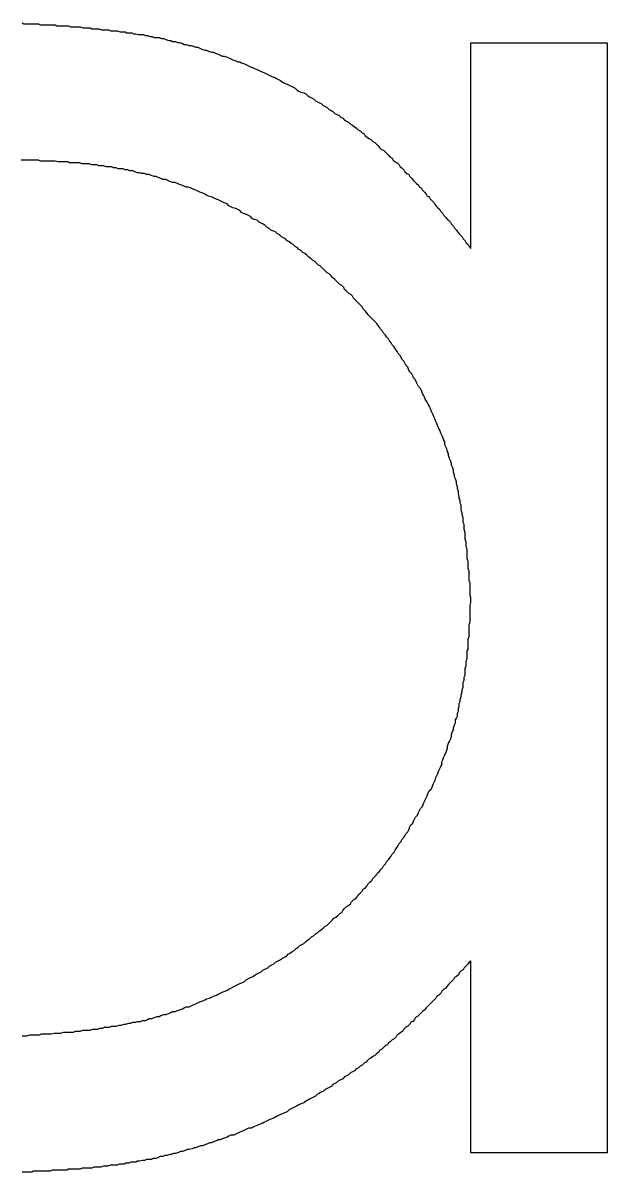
# Model space of a CAD drawing. Extents: x 50 to 797, y -88 to 551.
# Drawn here: x 157.739 to 158.34, y 537.193 to 538.375 of the extents above; entities that cross this region are included whole.
import ezdxf

# ---------------------------------------------------------------- set-up
doc = ezdxf.new("R2010")
doc.units = 0
doc.layers.get('0').update_dxf_attribs({"linetype": 'CONTINUOUS'})

msp = doc.modelspace()

# ---------------------------------------------------------------- linework, layer by layer
at = {"color": 7, "linetype": 'CONTINUOUS'}
for p, q in [((158.1998, 538.3546), (158.34, 538.3546)), ((158.1998, 538.1433), (158.1998, 538.3546)), ((158.34, 538.3546), (158.34, 537.2128)), ((158.1998, 537.2128), (158.1998, 537.4103)), ((158.34, 537.2128), (158.1998, 537.2128))]:
    msp.add_line(p, q, dxfattribs=at)
at = {"color": 7}
for points in [[(157.738, 538.375, 0), (157.74, 538.374, 0), (157.743, 538.374, 0), (157.745, 538.374, 0), (157.747, 538.374, 0), (157.75, 538.374, 0), (157.752, 538.374, 0), (157.755, 538.374, 0), (157.757, 538.373, 0), (157.76, 538.373, 0), (157.762, 538.373, 0), (157.764, 538.373, 0), (157.767, 538.373, 0), (157.769, 538.373, 0), (157.772, 538.373, 0), (157.774, 538.372, 0), (157.776, 538.372, 0), (157.779, 538.372, 0), (157.781, 538.372, 0), (157.784, 538.372, 0), (157.786, 538.372, 0), (157.788, 538.371, 0), (157.791, 538.371, 0), (157.793, 538.371, 0), (157.796, 538.371, 0), (157.798, 538.371, 0), (157.801, 538.37, 0), (157.803, 538.37, 0), (157.805, 538.37, 0), (157.808, 538.37, 0), (157.81, 538.369, 0), (157.813, 538.369, 0), (157.815, 538.369, 0), (157.817, 538.369, 0), (157.82, 538.368, 0), (157.822, 538.368, 0), (157.824, 538.368, 0), (157.827, 538.368, 0), (157.829, 538.367, 0), (157.832, 538.367, 0), (157.834, 538.367, 0), (157.836, 538.367, 0), (157.839, 538.366, 0), (157.841, 538.366, 0), (157.844, 538.366, 0), (157.846, 538.365, 0), (157.848, 538.365, 0), (157.851, 538.365, 0), (157.853, 538.364, 0), (157.855, 538.364, 0), (157.858, 538.363, 0), (157.86, 538.363, 0), (157.863, 538.363, 0), (157.865, 538.362, 0), (157.867, 538.362, 0), (157.87, 538.361, 0), (157.872, 538.361, 0), (157.874, 538.36, 0), (157.877, 538.36, 0), (157.879, 538.36, 0), (157.882, 538.359, 0), (157.884, 538.359, 0), (157.886, 538.358, 0), (157.889, 538.357, 0), (157.891, 538.357, 0), (157.893, 538.356, 0), (157.896, 538.356, 0), (157.898, 538.355, 0), (157.9, 538.355, 0), (157.903, 538.354, 0), (157.905, 538.353, 0), (157.907, 538.353, 0), (157.91, 538.352, 0), (157.912, 538.352, 0), (157.914, 538.351, 0), (157.917, 538.35, 0), (157.919, 538.35, 0), (157.921, 538.349, 0), (157.923, 538.348, 0), (157.926, 538.347, 0), (157.928, 538.347, 0), (157.93, 538.346, 0), (157.933, 538.345, 0), (157.935, 538.345, 0), (157.937, 538.344, 0), (157.94, 538.343, 0), (157.942, 538.342, 0), (157.944, 538.341, 0), (157.946, 538.341, 0), (157.949, 538.34, 0), (157.951, 538.339, 0), (157.953, 538.338, 0), (157.955, 538.337, 0), (157.958, 538.336, 0), (157.96, 538.335, 0), (157.962, 538.335, 0), (157.964, 538.334, 0), (157.967, 538.333, 0), (157.969, 538.332, 0), (157.971, 538.331, 0), (157.973, 538.33, 0), (157.976, 538.329, 0), (157.978, 538.328, 0), (157.98, 538.327, 0), (157.982, 538.326, 0), (157.984, 538.325, 0), (157.987, 538.324, 0), (157.989, 538.323, 0), (157.991, 538.322, 0), (157.993, 538.321, 0), (157.995, 538.32, 0), (157.998, 538.319, 0), (158, 538.318, 0), (158.002, 538.317, 0), (158.004, 538.316, 0), (158.006, 538.314, 0), (158.008, 538.313, 0), (158.011, 538.312, 0), (158.013, 538.311, 0), (158.015, 538.31, 0), (158.017, 538.309, 0), (158.019, 538.308, 0), (158.021, 538.306, 0), (158.023, 538.305, 0), (158.025, 538.304, 0), (158.028, 538.303, 0), (158.03, 538.302, 0), (158.032, 538.3, 0), (158.034, 538.299, 0), (158.036, 538.298, 0), (158.038, 538.297, 0), (158.04, 538.295, 0), (158.042, 538.294, 0), (158.044, 538.293, 0), (158.046, 538.292, 0), (158.048, 538.29, 0), (158.05, 538.289, 0), (158.052, 538.288, 0), (158.054, 538.286, 0), (158.056, 538.285, 0), (158.058, 538.284, 0), (158.06, 538.282, 0), (158.062, 538.281, 0), (158.064, 538.28, 0), (158.066, 538.278, 0), (158.068, 538.277, 0), (158.07, 538.275, 0), (158.072, 538.274, 0), (158.074, 538.273, 0), (158.076, 538.271, 0), (158.078, 538.27, 0), (158.08, 538.268, 0), (158.082, 538.267, 0), (158.084, 538.265, 0), (158.086, 538.264, 0), (158.088, 538.262, 0), (158.09, 538.261, 0), (158.091, 538.259, 0), (158.093, 538.258, 0), (158.095, 538.256, 0), (158.097, 538.255, 0), (158.099, 538.253, 0), (158.101, 538.252, 0), (158.103, 538.25, 0), (158.104, 538.249, 0), (158.106, 538.247, 0), (158.108, 538.245, 0), (158.11, 538.244, 0), (158.112, 538.242, 0), (158.113, 538.241, 0), (158.115, 538.239, 0), (158.117, 538.237, 0), (158.119, 538.236, 0), (158.12, 538.234, 0), (158.122, 538.232, 0), (158.124, 538.231, 0), (158.126, 538.229, 0), (158.127, 538.227, 0), (158.129, 538.226, 0), (158.131, 538.224, 0), (158.132, 538.222, 0), (158.134, 538.22, 0), (158.136, 538.219, 0), (158.137, 538.217, 0), (158.139, 538.215, 0), (158.141, 538.213, 0), (158.142, 538.212, 0), (158.144, 538.21, 0), (158.146, 538.208, 0), (158.147, 538.206, 0), (158.149, 538.205, 0), (158.15, 538.203, 0), (158.152, 538.201, 0), (158.154, 538.199, 0), (158.155, 538.197, 0), (158.157, 538.196, 0), (158.158, 538.194, 0), (158.16, 538.192, 0), (158.162, 538.19, 0), (158.163, 538.188, 0), (158.165, 538.186, 0), (158.166, 538.185, 0), (158.168, 538.183, 0), (158.169, 538.181, 0), (158.171, 538.179, 0), (158.172, 538.177, 0), (158.174, 538.175, 0), (158.176, 538.173, 0), (158.177, 538.172, 0), (158.179, 538.17, 0), (158.18, 538.168, 0), (158.182, 538.166, 0), (158.183, 538.164, 0), (158.185, 538.162, 0), (158.186, 538.16, 0), (158.188, 538.158, 0), (158.189, 538.157, 0), (158.191, 538.155, 0), (158.192, 538.153, 0), (158.194, 538.151, 0), (158.195, 538.149, 0), (158.197, 538.147, 0), (158.198, 538.145, 0), (158.2, 538.143, 0)], [(157.74, 538.234, 0), (157.737, 538.234, 0)], [(158.2, 537.781, 0), (158.2, 537.784, 0), (158.199, 537.786, 0), (158.199, 537.789, 0), (158.199, 537.791, 0), (158.199, 537.794, 0), (158.199, 537.796, 0), (158.199, 537.799, 0), (158.198, 537.801, 0), (158.198, 537.804, 0), (158.198, 537.806, 0), (158.198, 537.809, 0), (158.198, 537.811, 0), (158.197, 537.814, 0), (158.197, 537.816, 0), (158.197, 537.819, 0), (158.197, 537.821, 0), (158.196, 537.824, 0), (158.196, 537.826, 0), (158.196, 537.829, 0), (158.196, 537.831, 0), (158.196, 537.834, 0), (158.195, 537.836, 0), (158.195, 537.839, 0), (158.195, 537.841, 0), (158.194, 537.844, 0), (158.194, 537.846, 0), (158.194, 537.849, 0), (158.194, 537.851, 0), (158.193, 537.854, 0), (158.193, 537.856, 0), (158.193, 537.859, 0), (158.192, 537.861, 0), (158.192, 537.864, 0), (158.192, 537.866, 0), (158.191, 537.869, 0), (158.191, 537.871, 0), (158.19, 537.874, 0), (158.19, 537.876, 0), (158.19, 537.879, 0), (158.189, 537.881, 0), (158.189, 537.884, 0), (158.188, 537.886, 0), (158.188, 537.888, 0), (158.187, 537.891, 0), (158.187, 537.893, 0), (158.186, 537.896, 0), (158.186, 537.898, 0), (158.185, 537.901, 0), (158.185, 537.903, 0), (158.184, 537.906, 0), (158.183, 537.908, 0), (158.183, 537.91, 0), (158.182, 537.913, 0), (158.182, 537.915, 0), (158.181, 537.918, 0), (158.18, 537.92, 0), (158.18, 537.922, 0), (158.179, 537.925, 0), (158.178, 537.927, 0), (158.177, 537.93, 0), (158.177, 537.932, 0), (158.176, 537.934, 0), (158.175, 537.937, 0), (158.174, 537.939, 0), (158.173, 537.941, 0), (158.173, 537.944, 0), (158.172, 537.946, 0), (158.171, 537.949, 0), (158.17, 537.951, 0), (158.169, 537.953, 0), (158.168, 537.956, 0), (158.167, 537.958, 0), (158.166, 537.96, 0), (158.165, 537.963, 0), (158.164, 537.965, 0), (158.163, 537.967, 0), (158.162, 537.969, 0), (158.161, 537.972, 0), (158.16, 537.974, 0), (158.159, 537.976, 0), (158.158, 537.979, 0), (158.157, 537.981, 0), (158.156, 537.983, 0), (158.155, 537.985, 0), (158.153, 537.988, 0), (158.152, 537.99, 0), (158.151, 537.992, 0), (158.15, 537.994, 0), (158.149, 537.997, 0), (158.148, 537.999, 0), (158.146, 538.001, 0), (158.145, 538.003, 0), (158.144, 538.005, 0), (158.143, 538.008, 0), (158.141, 538.01, 0), (158.14, 538.012, 0), (158.139, 538.014, 0), (158.137, 538.016, 0), (158.136, 538.018, 0), (158.135, 538.021, 0), (158.133, 538.023, 0), (158.132, 538.025, 0), (158.131, 538.027, 0), (158.129, 538.029, 0), (158.128, 538.031, 0), (158.127, 538.033, 0), (158.125, 538.035, 0), (158.124, 538.037, 0), (158.122, 538.04, 0), (158.121, 538.042, 0), (158.119, 538.044, 0), (158.118, 538.046, 0), (158.116, 538.048, 0), (158.115, 538.05, 0), (158.113, 538.052, 0), (158.112, 538.054, 0), (158.11, 538.056, 0), (158.109, 538.058, 0), (158.107, 538.06, 0), (158.106, 538.062, 0), (158.104, 538.064, 0), (158.103, 538.066, 0), (158.101, 538.068, 0), (158.099, 538.07, 0), (158.098, 538.071, 0), (158.096, 538.073, 0), (158.094, 538.075, 0), (158.093, 538.077, 0), (158.091, 538.079, 0), (158.089, 538.081, 0), (158.088, 538.083, 0), (158.086, 538.085, 0), (158.084, 538.087, 0), (158.083, 538.088, 0), (158.081, 538.09, 0), (158.079, 538.092, 0), (158.078, 538.094, 0), (158.076, 538.096, 0), (158.074, 538.097, 0), (158.072, 538.099, 0), (158.07, 538.101, 0), (158.069, 538.103, 0), (158.067, 538.105, 0), (158.065, 538.106, 0), (158.063, 538.108, 0), (158.061, 538.11, 0), (158.06, 538.111, 0), (158.058, 538.113, 0), (158.056, 538.115, 0), (158.054, 538.117, 0), (158.052, 538.118, 0), (158.05, 538.12, 0), (158.048, 538.122, 0), (158.047, 538.123, 0), (158.045, 538.125, 0), (158.043, 538.126, 0), (158.041, 538.128, 0), (158.039, 538.13, 0), (158.037, 538.131, 0), (158.035, 538.133, 0), (158.033, 538.134, 0), (158.031, 538.136, 0), (158.029, 538.138, 0), (158.027, 538.139, 0), (158.025, 538.141, 0), (158.023, 538.142, 0), (158.021, 538.144, 0), (158.019, 538.145, 0), (158.017, 538.147, 0), (158.015, 538.148, 0), (158.013, 538.15, 0), (158.011, 538.151, 0), (158.009, 538.153, 0), (158.007, 538.154, 0), (158.005, 538.155, 0), (158.003, 538.157, 0), (158.001, 538.158, 0), (157.999, 538.16, 0), (157.997, 538.161, 0), (157.994, 538.162, 0), (157.992, 538.164, 0), (157.99, 538.165, 0), (157.988, 538.167, 0), (157.986, 538.168, 0), (157.984, 538.169, 0), (157.982, 538.17, 0), (157.98, 538.172, 0), (157.977, 538.173, 0), (157.975, 538.174, 0), (157.973, 538.176, 0), (157.971, 538.177, 0), (157.969, 538.178, 0), (157.966, 538.179, 0), (157.964, 538.18, 0), (157.962, 538.182, 0), (157.96, 538.183, 0), (157.958, 538.184, 0), (157.955, 538.185, 0), (157.953, 538.186, 0), (157.951, 538.187, 0), (157.949, 538.189, 0), (157.946, 538.19, 0), (157.944, 538.191, 0), (157.942, 538.192, 0), (157.94, 538.193, 0), (157.937, 538.194, 0), (157.935, 538.195, 0), (157.933, 538.196, 0), (157.93, 538.197, 0), (157.928, 538.198, 0), (157.926, 538.199, 0), (157.924, 538.2, 0), (157.921, 538.201, 0), (157.919, 538.202, 0), (157.917, 538.203, 0), (157.914, 538.204, 0), (157.912, 538.205, 0), (157.909, 538.206, 0), (157.907, 538.206, 0), (157.905, 538.207, 0), (157.902, 538.208, 0), (157.9, 538.209, 0), (157.898, 538.21, 0), (157.895, 538.211, 0), (157.893, 538.211, 0), (157.89, 538.212, 0), (157.888, 538.213, 0), (157.886, 538.214, 0), (157.883, 538.214, 0), (157.881, 538.215, 0), (157.878, 538.216, 0), (157.876, 538.217, 0), (157.874, 538.217, 0), (157.871, 538.218, 0), (157.869, 538.219, 0), (157.866, 538.219, 0), (157.864, 538.22, 0), (157.861, 538.22, 0), (157.859, 538.221, 0), (157.857, 538.221, 0), (157.854, 538.222, 0), (157.852, 538.223, 0), (157.849, 538.223, 0), (157.847, 538.224, 0), (157.844, 538.224, 0), (157.842, 538.225, 0), (157.839, 538.225, 0), (157.837, 538.225, 0), (157.835, 538.226, 0), (157.832, 538.226, 0), (157.83, 538.227, 0), (157.827, 538.227, 0), (157.825, 538.227, 0), (157.822, 538.228, 0), (157.82, 538.228, 0), (157.817, 538.228, 0), (157.815, 538.229, 0), (157.812, 538.229, 0), (157.81, 538.229, 0), (157.807, 538.23, 0), (157.805, 538.23, 0), (157.802, 538.23, 0), (157.8, 538.23, 0), (157.797, 538.231, 0), (157.795, 538.231, 0), (157.792, 538.231, 0), (157.79, 538.231, 0), (157.787, 538.231, 0), (157.785, 538.232, 0), (157.782, 538.232, 0), (157.78, 538.232, 0), (157.777, 538.232, 0), (157.775, 538.232, 0), (157.772, 538.233, 0), (157.77, 538.233, 0), (157.767, 538.233, 0), (157.765, 538.233, 0), (157.762, 538.233, 0), (157.76, 538.233, 0), (157.757, 538.233, 0), (157.755, 538.234, 0), (157.752, 538.234, 0), (157.75, 538.234, 0), (157.747, 538.234, 0), (157.745, 538.234, 0), (157.742, 538.234, 0), (157.74, 538.234, 0)], [(157.738, 537.333, 0), (157.741, 537.333, 0), (157.743, 537.333, 0), (157.746, 537.334, 0), (157.748, 537.334, 0), (157.751, 537.334, 0), (157.753, 537.334, 0), (157.756, 537.334, 0), (157.758, 537.335, 0), (157.761, 537.335, 0), (157.763, 537.335, 0), (157.766, 537.335, 0), (157.768, 537.335, 0), (157.771, 537.336, 0), (157.773, 537.336, 0), (157.776, 537.336, 0), (157.778, 537.336, 0), (157.781, 537.337, 0), (157.783, 537.337, 0), (157.786, 537.337, 0), (157.788, 537.337, 0), (157.791, 537.337, 0), (157.793, 537.338, 0), (157.796, 537.338, 0), (157.798, 537.338, 0), (157.801, 537.339, 0), (157.803, 537.339, 0), (157.806, 537.339, 0), (157.808, 537.339, 0), (157.811, 537.34, 0), (157.813, 537.34, 0), (157.816, 537.34, 0), (157.818, 537.341, 0), (157.821, 537.341, 0), (157.823, 537.342, 0), (157.826, 537.342, 0), (157.828, 537.342, 0), (157.83, 537.343, 0), (157.833, 537.343, 0), (157.835, 537.343, 0), (157.838, 537.344, 0), (157.84, 537.344, 0), (157.843, 537.345, 0), (157.845, 537.345, 0), (157.848, 537.346, 0), (157.85, 537.346, 0), (157.852, 537.347, 0), (157.855, 537.347, 0), (157.857, 537.348, 0), (157.86, 537.348, 0), (157.862, 537.349, 0), (157.865, 537.349, 0), (157.867, 537.35, 0), (157.869, 537.351, 0), (157.872, 537.351, 0), (157.874, 537.352, 0), (157.877, 537.353, 0), (157.879, 537.353, 0), (157.881, 537.354, 0), (157.884, 537.355, 0), (157.886, 537.355, 0), (157.889, 537.356, 0), (157.891, 537.357, 0), (157.893, 537.358, 0), (157.896, 537.358, 0), (157.898, 537.359, 0), (157.9, 537.36, 0), (157.903, 537.361, 0), (157.905, 537.362, 0), (157.907, 537.363, 0), (157.91, 537.363, 0), (157.912, 537.364, 0), (157.914, 537.365, 0), (157.917, 537.366, 0), (157.919, 537.367, 0), (157.921, 537.368, 0), (157.924, 537.369, 0), (157.926, 537.37, 0), (157.928, 537.371, 0), (157.931, 537.372, 0), (157.933, 537.373, 0), (157.935, 537.374, 0), (157.938, 537.375, 0), (157.94, 537.376, 0), (157.942, 537.377, 0), (157.944, 537.378, 0), (157.947, 537.379, 0), (157.949, 537.38, 0), (157.951, 537.381, 0), (157.953, 537.382, 0), (157.956, 537.384, 0), (157.958, 537.385, 0), (157.96, 537.386, 0), (157.962, 537.387, 0), (157.965, 537.388, 0), (157.967, 537.389, 0), (157.969, 537.391, 0), (157.971, 537.392, 0), (157.973, 537.393, 0), (157.976, 537.394, 0), (157.978, 537.396, 0), (157.98, 537.397, 0), (157.982, 537.398, 0), (157.984, 537.399, 0), (157.986, 537.401, 0), (157.989, 537.402, 0), (157.991, 537.403, 0), (157.993, 537.405, 0), (157.995, 537.406, 0), (157.997, 537.407, 0), (157.999, 537.409, 0), (158.001, 537.41, 0), (158.003, 537.411, 0), (158.006, 537.413, 0), (158.008, 537.414, 0), (158.01, 537.415, 0), (158.012, 537.417, 0), (158.014, 537.418, 0), (158.016, 537.42, 0), (158.018, 537.421, 0), (158.02, 537.423, 0), (158.022, 537.424, 0), (158.024, 537.426, 0), (158.026, 537.427, 0), (158.028, 537.428, 0), (158.03, 537.43, 0), (158.032, 537.432, 0), (158.034, 537.433, 0), (158.036, 537.435, 0), (158.038, 537.436, 0), (158.04, 537.438, 0), (158.042, 537.439, 0), (158.044, 537.441, 0), (158.046, 537.442, 0), (158.048, 537.444, 0), (158.05, 537.446, 0), (158.052, 537.447, 0), (158.054, 537.449, 0), (158.055, 537.45, 0), (158.057, 537.452, 0), (158.059, 537.454, 0), (158.061, 537.455, 0), (158.063, 537.457, 0), (158.065, 537.459, 0), (158.067, 537.46, 0), (158.068, 537.462, 0), (158.07, 537.464, 0), (158.072, 537.466, 0), (158.074, 537.467, 0), (158.076, 537.469, 0), (158.077, 537.471, 0), (158.079, 537.473, 0), (158.081, 537.474, 0), (158.083, 537.476, 0), (158.084, 537.478, 0), (158.086, 537.48, 0), (158.088, 537.482, 0), (158.089, 537.484, 0), (158.091, 537.485, 0), (158.093, 537.487, 0), (158.094, 537.489, 0), (158.096, 537.491, 0), (158.098, 537.493, 0), (158.099, 537.495, 0), (158.101, 537.497, 0), (158.103, 537.499, 0), (158.104, 537.501, 0), (158.106, 537.502, 0), (158.107, 537.504, 0), (158.109, 537.506, 0), (158.11, 537.508, 0), (158.112, 537.51, 0), (158.113, 537.512, 0), (158.115, 537.514, 0), (158.116, 537.516, 0), (158.118, 537.518, 0), (158.119, 537.52, 0), (158.121, 537.522, 0), (158.122, 537.524, 0), (158.124, 537.527, 0), (158.125, 537.529, 0), (158.126, 537.531, 0), (158.128, 537.533, 0), (158.129, 537.535, 0), (158.131, 537.537, 0), (158.132, 537.539, 0), (158.133, 537.541, 0), (158.135, 537.543, 0), (158.136, 537.545, 0), (158.137, 537.548, 0), (158.138, 537.55, 0), (158.14, 537.552, 0), (158.141, 537.554, 0), (158.142, 537.556, 0), (158.143, 537.558, 0), (158.145, 537.56, 0), (158.146, 537.563, 0), (158.147, 537.565, 0), (158.148, 537.567, 0), (158.15, 537.569, 0), (158.151, 537.572, 0), (158.152, 537.574, 0), (158.153, 537.576, 0), (158.154, 537.578, 0), (158.155, 537.58, 0), (158.156, 537.583, 0), (158.157, 537.585, 0), (158.159, 537.587, 0), (158.16, 537.589, 0), (158.161, 537.592, 0), (158.162, 537.594, 0), (158.163, 537.596, 0), (158.164, 537.599, 0), (158.165, 537.601, 0), (158.166, 537.603, 0), (158.167, 537.606, 0), (158.168, 537.608, 0), (158.169, 537.61, 0), (158.17, 537.612, 0), (158.17, 537.615, 0), (158.171, 537.617, 0), (158.172, 537.62, 0), (158.173, 537.622, 0), (158.174, 537.624, 0), (158.175, 537.627, 0), (158.176, 537.629, 0), (158.176, 537.631, 0), (158.177, 537.634, 0), (158.178, 537.636, 0), (158.179, 537.638, 0), (158.18, 537.641, 0), (158.18, 537.643, 0), (158.181, 537.646, 0), (158.182, 537.648, 0), (158.182, 537.65, 0), (158.183, 537.653, 0), (158.184, 537.655, 0), (158.184, 537.658, 0), (158.185, 537.66, 0), (158.186, 537.662, 0), (158.186, 537.665, 0), (158.187, 537.667, 0), (158.187, 537.67, 0), (158.188, 537.672, 0), (158.188, 537.675, 0), (158.189, 537.677, 0), (158.189, 537.679, 0), (158.19, 537.682, 0), (158.19, 537.684, 0), (158.191, 537.687, 0), (158.191, 537.689, 0), (158.192, 537.692, 0), (158.192, 537.694, 0), (158.192, 537.697, 0), (158.193, 537.699, 0), (158.193, 537.702, 0), (158.194, 537.704, 0), (158.194, 537.706, 0), (158.194, 537.709, 0), (158.194, 537.711, 0), (158.195, 537.714, 0), (158.195, 537.716, 0), (158.195, 537.719, 0), (158.196, 537.721, 0), (158.196, 537.724, 0), (158.196, 537.726, 0), (158.196, 537.729, 0), (158.197, 537.731, 0), (158.197, 537.734, 0), (158.197, 537.736, 0), (158.197, 537.739, 0), (158.197, 537.741, 0), (158.198, 537.744, 0), (158.198, 537.746, 0), (158.198, 537.749, 0), (158.198, 537.751, 0), (158.198, 537.754, 0), (158.198, 537.756, 0), (158.199, 537.759, 0), (158.199, 537.761, 0), (158.199, 537.764, 0), (158.199, 537.766, 0), (158.199, 537.769, 0), (158.199, 537.771, 0), (158.199, 537.774, 0), (158.199, 537.776, 0), (158.2, 537.779, 0), (158.2, 537.781, 0)], [(158.2, 537.41, 0), (158.198, 537.409, 0), (158.197, 537.407, 0), (158.195, 537.405, 0), (158.193, 537.403, 0), (158.192, 537.401, 0), (158.19, 537.4, 0), (158.188, 537.398, 0), (158.187, 537.396, 0), (158.185, 537.394, 0), (158.183, 537.393, 0), (158.182, 537.391, 0), (158.18, 537.389, 0), (158.178, 537.387, 0), (158.177, 537.386, 0), (158.175, 537.384, 0), (158.174, 537.382, 0), (158.172, 537.381, 0), (158.17, 537.379, 0), (158.169, 537.377, 0), (158.167, 537.375, 0), (158.165, 537.374, 0), (158.164, 537.372, 0), (158.162, 537.37, 0), (158.16, 537.368, 0), (158.159, 537.367, 0), (158.157, 537.365, 0), (158.155, 537.363, 0), (158.154, 537.362, 0), (158.152, 537.36, 0), (158.15, 537.358, 0), (158.149, 537.357, 0), (158.147, 537.355, 0), (158.145, 537.353, 0), (158.143, 537.352, 0), (158.142, 537.35, 0), (158.14, 537.348, 0), (158.138, 537.347, 0), (158.137, 537.345, 0), (158.135, 537.343, 0), (158.133, 537.342, 0), (158.131, 537.34, 0), (158.13, 537.338, 0), (158.128, 537.337, 0), (158.126, 537.335, 0), (158.124, 537.334, 0), (158.123, 537.332, 0), (158.121, 537.33, 0), (158.119, 537.329, 0), (158.117, 537.327, 0), (158.115, 537.326, 0), (158.114, 537.324, 0), (158.112, 537.323, 0), (158.11, 537.321, 0), (158.108, 537.319, 0), (158.106, 537.318, 0), (158.105, 537.316, 0), (158.103, 537.315, 0), (158.101, 537.313, 0), (158.099, 537.312, 0), (158.097, 537.31, 0), (158.095, 537.309, 0), (158.093, 537.307, 0), (158.092, 537.306, 0), (158.09, 537.305, 0), (158.088, 537.303, 0), (158.086, 537.302, 0), (158.084, 537.3, 0), (158.082, 537.299, 0), (158.08, 537.297, 0), (158.078, 537.296, 0), (158.076, 537.295, 0), (158.074, 537.293, 0), (158.072, 537.292, 0), (158.07, 537.291, 0), (158.068, 537.289, 0), (158.066, 537.288, 0), (158.064, 537.287, 0), (158.062, 537.285, 0), (158.06, 537.284, 0), (158.058, 537.283, 0), (158.056, 537.281, 0), (158.054, 537.28, 0), (158.052, 537.279, 0), (158.05, 537.278, 0), (158.048, 537.276, 0), (158.046, 537.275, 0), (158.044, 537.274, 0), (158.042, 537.273, 0), (158.04, 537.271, 0), (158.038, 537.27, 0), (158.036, 537.269, 0), (158.034, 537.268, 0), (158.032, 537.267, 0), (158.03, 537.266, 0), (158.028, 537.264, 0), (158.025, 537.263, 0), (158.023, 537.262, 0), (158.021, 537.261, 0), (158.019, 537.26, 0), (158.017, 537.259, 0), (158.015, 537.258, 0), (158.013, 537.257, 0), (158.011, 537.255, 0), (158.008, 537.254, 0), (158.006, 537.253, 0), (158.004, 537.252, 0), (158.002, 537.251, 0), (158, 537.25, 0), (157.998, 537.249, 0), (157.996, 537.248, 0), (157.993, 537.247, 0), (157.991, 537.246, 0), (157.989, 537.245, 0), (157.987, 537.244, 0), (157.985, 537.243, 0), (157.982, 537.242, 0), (157.98, 537.241, 0), (157.978, 537.24, 0), (157.976, 537.239, 0), (157.974, 537.238, 0), (157.971, 537.238, 0), (157.969, 537.237, 0), (157.967, 537.236, 0), (157.965, 537.235, 0), (157.962, 537.234, 0), (157.96, 537.233, 0), (157.958, 537.232, 0), (157.956, 537.231, 0), (157.953, 537.231, 0), (157.951, 537.23, 0), (157.949, 537.229, 0), (157.947, 537.228, 0), (157.944, 537.227, 0), (157.942, 537.226, 0), (157.94, 537.226, 0), (157.938, 537.225, 0), (157.935, 537.224, 0), (157.933, 537.223, 0), (157.931, 537.223, 0), (157.929, 537.222, 0), (157.926, 537.221, 0), (157.924, 537.22, 0), (157.922, 537.22, 0), (157.919, 537.219, 0), (157.917, 537.218, 0), (157.915, 537.218, 0), (157.913, 537.217, 0), (157.91, 537.216, 0), (157.908, 537.216, 0), (157.906, 537.215, 0), (157.903, 537.214, 0), (157.901, 537.214, 0), (157.899, 537.213, 0), (157.896, 537.212, 0), (157.894, 537.212, 0), (157.892, 537.211, 0), (157.89, 537.211, 0), (157.887, 537.21, 0), (157.885, 537.21, 0), (157.883, 537.209, 0), (157.88, 537.209, 0), (157.878, 537.208, 0), (157.876, 537.207, 0), (157.873, 537.207, 0), (157.871, 537.206, 0), (157.869, 537.206, 0), (157.866, 537.206, 0), (157.864, 537.205, 0), (157.862, 537.205, 0), (157.859, 537.204, 0), (157.857, 537.204, 0), (157.855, 537.203, 0), (157.852, 537.203, 0), (157.85, 537.203, 0), (157.848, 537.202, 0), (157.845, 537.202, 0), (157.843, 537.201, 0), (157.84, 537.201, 0), (157.838, 537.201, 0), (157.836, 537.2, 0), (157.833, 537.2, 0), (157.831, 537.2, 0), (157.829, 537.2, 0), (157.826, 537.199, 0), (157.824, 537.199, 0), (157.822, 537.199, 0), (157.819, 537.198, 0), (157.817, 537.198, 0), (157.814, 537.198, 0), (157.812, 537.198, 0), (157.81, 537.197, 0), (157.807, 537.197, 0), (157.805, 537.197, 0), (157.803, 537.197, 0), (157.8, 537.197, 0), (157.798, 537.196, 0), (157.795, 537.196, 0), (157.793, 537.196, 0), (157.791, 537.196, 0), (157.788, 537.196, 0), (157.786, 537.196, 0), (157.784, 537.195, 0), (157.781, 537.195, 0), (157.779, 537.195, 0), (157.776, 537.195, 0), (157.774, 537.195, 0), (157.772, 537.195, 0), (157.769, 537.195, 0), (157.767, 537.194, 0), (157.764, 537.194, 0), (157.762, 537.194, 0), (157.76, 537.194, 0), (157.757, 537.194, 0), (157.755, 537.194, 0), (157.753, 537.194, 0), (157.75, 537.194, 0), (157.748, 537.193, 0), (157.745, 537.193, 0), (157.743, 537.193, 0), (157.741, 537.193, 0), (157.738, 537.193, 0)]]:
    msp.add_polyline3d(points, dxfattribs=at)

doc.saveas('drawing.dxf')
